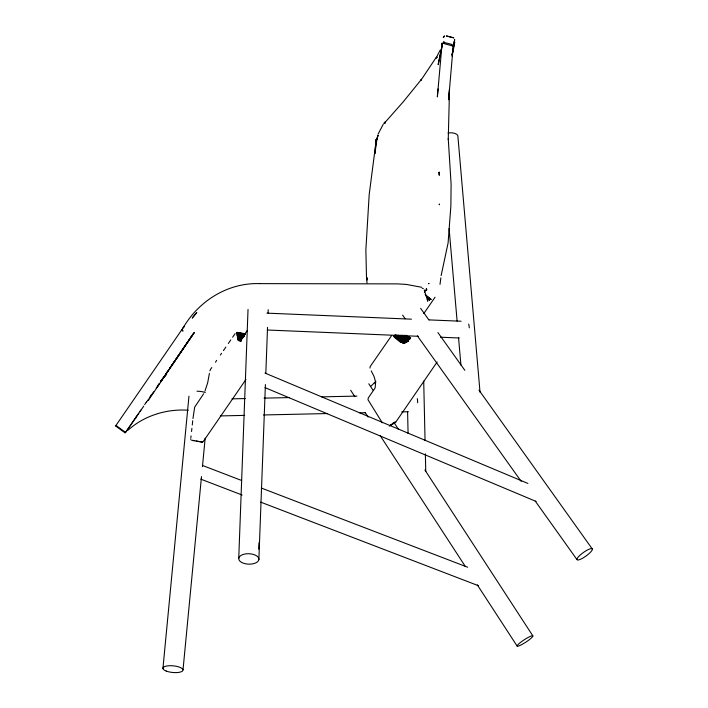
<?xml version="1.0" encoding="UTF-8"?>
<svg xmlns="http://www.w3.org/2000/svg" width="708" height="708" viewBox="0 0 708 708"><rect width="100%" height="100%" fill="white"/><g stroke="black" fill="none" stroke-linecap="round" stroke-linejoin="round"><path stroke-width="1.06" d="M376.417 139.219L376.399 139.742L376.559 138.662M238.746 558.267L248.03 309.44M258.765 549.098L259.004 542.682M258.863 559.621A10.098 5.222 2.1 0 0 244.446 554.116A10.098 5.222 2.1 0 0 243.101 563.09A10.098 5.222 2.1 0 0 258.863 559.621L265.403 384.568M265.81 373.559L267.544 327.317M268.075 313.007L268.199 309.697M440.863 277.881L440.004 284.386M190.806 438.199L191.054 435.863M438.04 88.916L437.358 96.881L442.137 43.179L441.668 45.569L442.084 43.923M441.81 44.958L441.907 43.807L441.606 45.498L441.863 44.215M453.067 47.613L448.589 99.775L449.518 89.031L448.261 139.272L448.252 138.706L451.102 184.186L450.863 206.205L448.084 243.03L441.137 275.562M162.928 668.476L188.965 396.161M183.018 669.839L201.497 476.581M202.435 466.705L205.17 438.155M191.541 431.535L191.895 428.296M192.257 425.057L192.735 420.729M192.974 418.57L194.665 407.162L203.692 393.701M209.409 373.373L207.665 382.807L204.957 391.108M376.098 141.131L369.187 194.638L365.868 249.782L366.487 276.961M452.43 45.533L452.846 45.224M452.058 56.136L454.784 42.144M442.049 45.799L438.163 64.694L442.022 45.976M452.04 54.755L454.014 45.126M452.005 54.959L453.306 48.648M209.904 370.842L210.267 369.868M192.868 334.158L171.15 366.319M440.172 50.135L436.031 58.127L437.225 57.153L435.703 58.171L420.879 80.331L421.517 79.278L403.126 101.961L384.683 122.82L385.285 121.732M377.55 136.069L377.851 135.299M378.099 134.078L383.205 124.369M443.677 36.666L443.394 37.365L443.686 36.674M176.894 358.195L148.291 400.462M173.283 363.018L194.328 332.459L177.08 357.832L178.381 355.938M160.566 381.807L164.929 375.426M166.796 372.691L169.911 368.142M160.521 381.869L164.221 376.47M165.451 374.665L168.531 370.169M169.761 368.364L193.788 333.256M115.625 425.942L116.05 425.473L125.59 432.473L125.166 432.942L115.625 425.942L184.23 326.229M140.91 410.065L125.758 432.128L138.786 413.304M144.662 404.613L146.538 401.887M149.662 397.338L151.539 394.604M162.982 378.329L160.486 381.939M210.55 369.319L211.781 367.541M215.453 362.195L216.683 360.407M220.356 355.062L221.586 353.283M223.418 350.61L225.87 347.053M228.321 343.486L230.781 339.92M232.613 337.247L235.065 333.689M203.046 441.819L245.968 379.435M423.809 313.564L435.057 297.218M395.861 421.995L437.155 361.974M160.282 381.886L162.132 379.187M165.23 374.7L167.088 372.001M169.566 368.408L172.044 364.815M241.286 339.176L247.358 330.37M140.025 411.516L143.742 406.135M146.22 402.551L148.707 398.967M151.185 395.383L153.663 391.798M156.149 388.214L158.627 384.63M163.132 378.107L166.61 374.16L163.53 377.753M374.284 382.975L375.824 381.346M370.85 386.276L374.497 382.771M424.34 292.068L424.809 291.678L424.419 291.953M128.307 429.977C144.034 415.729 166.734 408.658 188.239 410.242M183.814 327.238L183.036 327.972C198.656 300.927 228.011 282.519 259.659 283.634M391.613 335.574L370.178 366.567L369.974 368.098M393.436 336.132L395.25 335.008M393.577 336.194L395.391 335.07M393.736 336.406L395.551 335.282M393.887 336.557L395.701 335.433M394.029 336.725L396.754 335.026M394.259 336.981L396.984 335.291M394.542 337.282L398.179 335.026M394.763 337.53L398.4 335.273M394.958 337.725L398.586 335.468M395.268 338.043L399.816 335.22M395.506 338.282L400.055 335.468M395.657 338.433L401.109 335.043M396.365 339.097L402.728 335.141M397.073 339.707L404.348 335.194M397.781 340.283L405.967 335.203M398.489 340.805L406.675 335.725M399.188 341.265L407.374 336.194M399.887 341.681L408.065 336.61M400.002 341.752L408.18 336.672M400.241 341.867L408.419 336.796M400.569 342.044L408.746 336.964M400.728 342.114L408.905 337.043M400.949 342.212L409.127 337.141M401.232 342.345L409.41 337.265M401.427 342.424L409.613 337.344M401.631 342.495L409.817 337.415M401.879 342.584L410.18 337.548M402.117 342.663L410.295 337.583M402.294 342.707L410.481 337.636M402.516 342.769L410.693 337.698M402.648 342.805L409.923 338.291M402.932 342.858L409.295 338.911M403.118 342.902L409.64 338.964M403.41 342.938L409.773 338.99M403.551 342.946L409.914 338.999M403.87 342.964L408.56 340.15M404.135 342.964L407.897 340.707M404.436 342.946L408.233 340.681M404.684 342.92L408.613 340.61M405.135 342.84L408.366 340.982M405.755 342.619L408.489 340.929M392.816 423.357L394.639 422.225M392.958 423.402L394.772 422.278M390.365 425.136L395.037 422.331M390.612 425.163L395.276 422.34M389.303 426.127L395.745 422.101M231.985 398.852L245.251 398.56M264.049 398.144L289.484 397.577M321.547 396.869L356.929 396.082M220.365 415.923L244.685 415.384M263.482 414.968L327.618 413.552M359.682 412.835L365.213 412.72M401.702 411.906L408.33 411.764M260.066 283.625L397.71 283.89L406.33 284.421L421.676 287.271M266.916 313.148L411.463 319.166M429.119 319.901L461.112 321.228M267.27 330.008L418.428 336.3M440.5 337.212L459.253 337.999M243.056 333.371L245.127 333.725M236.897 332.362L244.18 333.672M236.985 332.512L245.295 334.034M237.047 332.725L245.331 334.149M237.074 332.857L245.357 334.273M237.1 332.999L245.419 334.486M237.127 333.318L244.375 334.557M237.136 333.495L244.375 334.734M237.136 333.68L244.384 334.919M237.136 333.981L244.384 335.22M237.145 334.335L244.393 335.574M237.153 334.619L244.393 335.858M237.153 334.849L244.402 336.088M237.171 335.22L244.419 336.459M237.189 335.504L243.393 336.565M237.198 335.672L243.402 336.734M237.26 336.442L243.464 337.504M237.339 337.158L242.517 338.043M237.446 337.813L242.623 338.698M237.569 338.415L241.711 339.123M237.72 338.955L240.826 339.495M237.888 339.433L241.021 340.044M237.985 339.654L241.092 340.185M238.074 339.849L241.18 340.38M238.127 339.937L241.295 340.583M238.286 340.194L241.384 340.725M238.348 340.283L241.525 340.902M238.507 340.468L240.658 340.911M238.667 340.61L240.738 340.964M192.116 440.305L202.461 442.075M192.036 440.394L194.107 440.748M196.178 441.102L202.382 442.164M422.198 288.2L423.304 288.599M202.426 465.439L241.649 480.493M261.252 488.016L467.661 567.232M200.851 479.166L242.127 495.016M260.703 502.14L478.466 585.72M264.987 373.063L527.929 483.449M265.04 387.639L536.133 501.45M426.986 296.36L431.207 299.537L425.119 294.475M426.765 296.935L429.623 300.573L426.172 295.838M420.623 308.325L428.951 320.007M437.925 332.583L464.837 370.319M478.944 390.081L592.375 549.098A9.372 2.204 -35.5 0 1 581.144 558.984A9.372 2.204 -35.5 0 1 580.427 554.842A9.372 2.204 -35.5 0 1 592.375 549.098M402.613 315.149L405.18 318.742M417.348 335.813L521.168 481.351M535.266 501.114L576.923 559.515M368.806 383.78L373.028 390.267M394.144 422.711L398.365 429.207M424.906 469.988L532.876 635.926A9.372 1.434 -33.1 0 1 521.53 644.705A9.372 1.434 -33.1 0 1 520.601 642.351A9.372 1.434 -33.1 0 1 532.876 635.926M350.646 390.214L354.867 396.701M365.124 412.463L368.142 417.101M380.205 435.641L465.253 566.347M477.316 584.888L517.132 646.068M382.311 422.835L368.018 399.781L368.257 398.002L375.16 387.869L375.629 382.081M371.249 370.912L374.001 376.391L375.629 382.01M427.331 299.581L427.747 301.219L424.26 289.891M190.93 439.863L190.815 439.279M366.753 280.642L367.027 282.864M480.033 392.223L457.926 136.662A8.416 4.062 -4.9 0 0 448.022 132.998M449.102 228.56L457.111 321.096M458.536 337.619L460.926 365.151M423.711 381.09L425.057 440.624M425.358 453.846L425.756 471.493M407.587 411.472L408.082 433.526M468.652 324.069A8.416 3.018 -87.6 0 1 469.262 327.884M196.966 391.197A10.098 3.336 5.5 0 1 205.276 392.489M417.295 398.622A8.416 1.894 88.7 0 1 417.685 402.772M454.669 39.79L453.12 46.976L454.669 39.79M439.341 173.071L439.252 172.221L439.341 173.071M443.385 37.533L444.474 35.887L443.376 37.524M439.332 204.169L439.305 204.656L439.332 204.169M453.147 46.693L453.244 46.126L453.147 46.693M453.138 46.339L453.217 45.834L453.138 46.339M376.107 139.865L374.939 153.618L377.037 138.405L376.532 140.237L378.116 135.317L375.851 141.069L376.603 139.06L376.107 139.865M443.624 43.489L451.545 45.657L451.793 44.409L443.81 42.356L443.916 41.604L443.624 43.489M182.204 329.344L183 331.132L181.646 330.14L182.204 329.344M451.722 44.56L451.545 45.639L451.722 44.56M442.234 43.215L442.155 43.684L442.234 43.215M428.906 283.412L428.446 283.722L428.906 283.43M384.249 123.05L384.099 123.537L384.249 123.05M426.818 289.758L425.26 290.776L426.818 289.758M426.517 288.864L426.039 289.298L426.499 288.891M159.318 383.63L157.45 386.364L159.291 383.674M136.573 416.702L135.272 418.596L136.573 416.702M453.757 37.913L453.766 37.975M453.35 37.754L446.359 35.94L453.35 37.745M192.293 317.972L196.718 312.564L192.293 317.972M385.134 122.82L384.612 123.404L385.134 122.82M367.001 279.687L366.886 277.465L367.142 280.138L367.001 279.687M439.279 174.593L439.075 172.548L439.279 175.292L439.279 174.593M166.238 671.069A10.098 3.336 5.5 0 0 182.806 670.688A10.098 3.336 5.5 0 0 169.867 665.706A10.098 3.336 5.5 0 0 166.238 671.069"/></g></svg>
